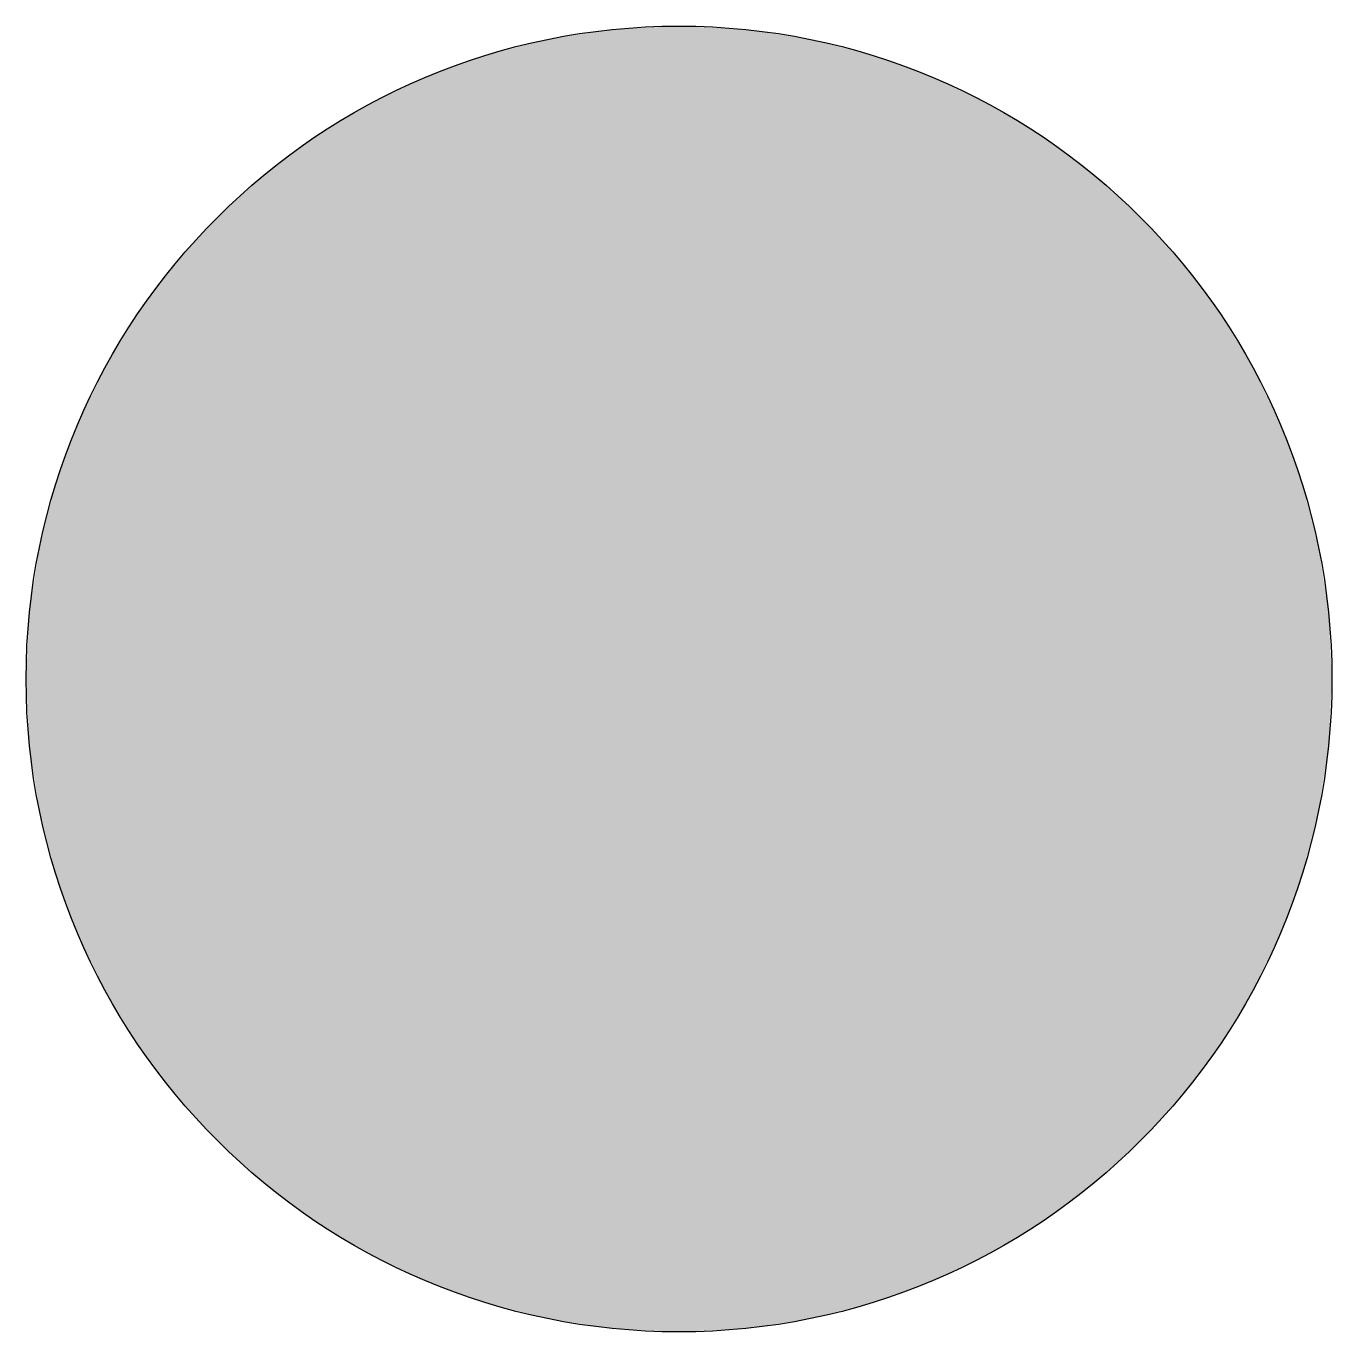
# Model space of a CAD drawing. Extents: x 4.7 to 70.2, y -70.3 to -4.8.
import ezdxf

# ---------------------------------------------------------------- set-up
doc = ezdxf.new("R2010")
doc.units = 0
doc.layers.add('LAYER_2', color=7, linetype='CONTINUOUS')

# ---------------------------------------------------------------- blocks, each defined once
blk = doc.blocks.new('*U1')
at = {"layer": 'LAYER_2', "color": 140}
for points in [[(34.151, -70.082), (30.899, -5.416), (34.151, -4.92)], [(37.5, -70.251), (34.151, -4.92), (37.5, -4.75)], [(34.151, -70.082), (34.151, -4.92), (37.5, -70.251)], [(30.899, -69.585), (27.761, -6.223), (30.899, -5.416)], [(30.899, -69.585), (30.899, -5.416), (34.151, -70.082)], [(27.761, -68.778), (24.752, -7.324), (27.761, -6.223)], [(27.761, -68.778), (27.761, -6.223), (30.899, -69.585)], [(24.752, -67.677), (21.889, -8.703), (24.752, -7.324)], [(24.752, -67.677), (24.752, -7.324), (27.761, -68.778)], [(21.889, -66.298), (19.189, -10.344), (21.889, -8.703)], [(21.889, -66.298), (21.889, -8.703), (24.752, -67.677)], [(19.189, -64.657), (16.668, -12.229), (19.189, -10.344)], [(19.189, -64.657), (19.189, -10.344), (21.889, -66.298)], [(16.668, -62.772), (14.342, -14.343), (16.668, -12.229)], [(16.668, -62.772), (16.668, -12.229), (19.189, -64.657)], [(14.342, -60.658), (12.228, -16.668), (14.342, -14.343)], [(14.342, -60.658), (14.342, -14.343), (16.668, -62.772)], [(12.228, -58.333), (10.343, -19.19), (12.228, -16.668)], [(12.228, -58.333), (12.228, -16.668), (14.342, -60.658)], [(10.343, -55.811), (8.702, -21.89), (10.343, -19.19)], [(10.343, -55.811), (10.343, -19.19), (12.228, -58.333)], [(8.702, -53.111), (7.323, -24.753), (8.702, -21.89)], [(8.702, -53.111), (8.702, -21.89), (10.343, -55.811)], [(7.323, -50.248), (6.222, -27.762), (7.323, -24.753)], [(7.323, -50.248), (7.323, -24.753), (8.702, -53.111)], [(6.222, -47.239), (5.415, -30.9), (6.222, -27.762)], [(6.222, -47.239), (6.222, -27.762), (7.323, -50.248)], [(5.415, -44.101), (4.919, -34.152), (5.415, -30.9)], [(5.415, -44.101), (5.415, -30.9), (6.222, -47.239)], [(4.919, -40.849), (4.75, -37.501), (4.919, -34.152)], [(4.919, -40.849), (4.919, -34.152), (5.415, -44.101)]]:
    blk.add_solid(points, dxfattribs=at)
at = {"layer": 'LAYER_2', "color": 140, "extrusion": (0, 0, -1)}
for points in [[(-37.5, -70.251), (-37.5, -4.75), (-40.848, -70.082)], [(-40.848, -70.082), (-37.5, -4.75), (-40.848, -4.92)], [(-40.848, -70.082), (-40.848, -4.92), (-40.848, -70.082)], [(-40.848, -70.082), (-40.848, -4.92), (-40.848, -4.92)], [(-40.848, -70.082), (-40.848, -4.92), (-44.1, -69.585)], [(-44.1, -69.585), (-40.848, -4.92), (-44.1, -5.416)], [(-44.1, -69.585), (-44.1, -5.416), (-44.1, -69.585)], [(-44.1, -69.585), (-44.1, -5.416), (-44.1, -5.416)], [(-44.1, -69.585), (-44.1, -5.416), (-47.238, -68.778)], [(-47.238, -68.778), (-44.1, -5.416), (-47.238, -6.223)], [(-47.238, -68.778), (-47.238, -6.223), (-47.238, -68.778)], [(-47.238, -68.778), (-47.238, -6.223), (-47.238, -6.223)], [(-47.238, -68.778), (-47.238, -6.223), (-50.247, -67.677)], [(-50.247, -67.677), (-47.238, -6.223), (-50.247, -7.324)], [(-50.247, -67.677), (-50.247, -7.324), (-50.247, -67.677)], [(-50.247, -67.677), (-50.247, -7.324), (-50.247, -7.324)], [(-50.247, -67.677), (-50.247, -7.324), (-53.11, -66.298)], [(-53.11, -66.298), (-50.247, -7.324), (-53.11, -8.703)], [(-53.11, -66.298), (-53.11, -8.703), (-53.11, -66.298)], [(-53.11, -66.298), (-53.11, -8.703), (-53.11, -8.703)], [(-53.11, -66.298), (-53.11, -8.703), (-55.811, -64.657)], [(-55.811, -64.657), (-53.11, -8.703), (-55.811, -10.344)], [(-55.811, -64.657), (-55.811, -10.344), (-58.332, -62.772)], [(-58.332, -62.772), (-55.811, -10.344), (-58.332, -12.229)], [(-58.332, -62.772), (-58.332, -12.229), (-60.658, -60.658)], [(-60.658, -60.658), (-58.332, -12.229), (-60.658, -14.343)], [(-60.658, -60.658), (-60.658, -14.343), (-62.771, -58.333)], [(-62.771, -58.333), (-60.658, -14.343), (-62.771, -16.668)], [(-62.771, -58.333), (-62.771, -16.668), (-64.657, -55.811)], [(-64.657, -55.811), (-62.771, -16.668), (-64.657, -19.19)], [(-64.657, -55.811), (-64.657, -19.19), (-66.297, -53.111)], [(-66.297, -53.111), (-64.657, -19.19), (-66.297, -21.89)], [(-66.297, -53.111), (-66.297, -21.89), (-67.676, -50.248)], [(-67.676, -50.248), (-66.297, -21.89), (-67.676, -24.753)], [(-67.676, -50.248), (-67.676, -24.753), (-68.778, -47.239)], [(-68.778, -47.239), (-67.676, -24.753), (-68.778, -27.762)], [(-68.778, -47.239), (-68.778, -27.762), (-69.585, -44.101)], [(-69.585, -44.101), (-68.778, -27.762), (-69.585, -30.9)], [(-69.585, -44.101), (-69.585, -30.9), (-70.081, -40.849)], [(-70.081, -40.849), (-69.585, -30.9), (-70.081, -34.152)], [(-70.081, -40.849), (-70.081, -34.152), (-70.25, -37.501)]]:
    blk.add_solid(points, dxfattribs=at)

msp = doc.modelspace()

# ---------------------------------------------------------------- linework, layer by layer
at = {"layer": 'LAYER_2'}
msp.add_open_spline([(37.5, -4.75), (19.412, -4.75), (4.75, -19.413), (4.75, -37.501), (4.75, -55.588), (19.412, -70.251), (37.5, -70.251), (55.587, -70.251), (70.25, -55.588), (70.25, -37.501), (70.25, -19.413), (55.587, -4.75), (37.5, -4.75)], degree=3, knots=[0, 0, 0, 0, 1, 1, 1, 2, 2, 2, 3, 3, 3, 4, 4, 4, 4], dxfattribs=at)

# ---------------------------------------------------------------- block references
at = {"layer": 'LAYER_2', "color": 140}
msp.add_blockref('*U1', (0, 0), dxfattribs=at)

doc.saveas('drawing.dxf')
